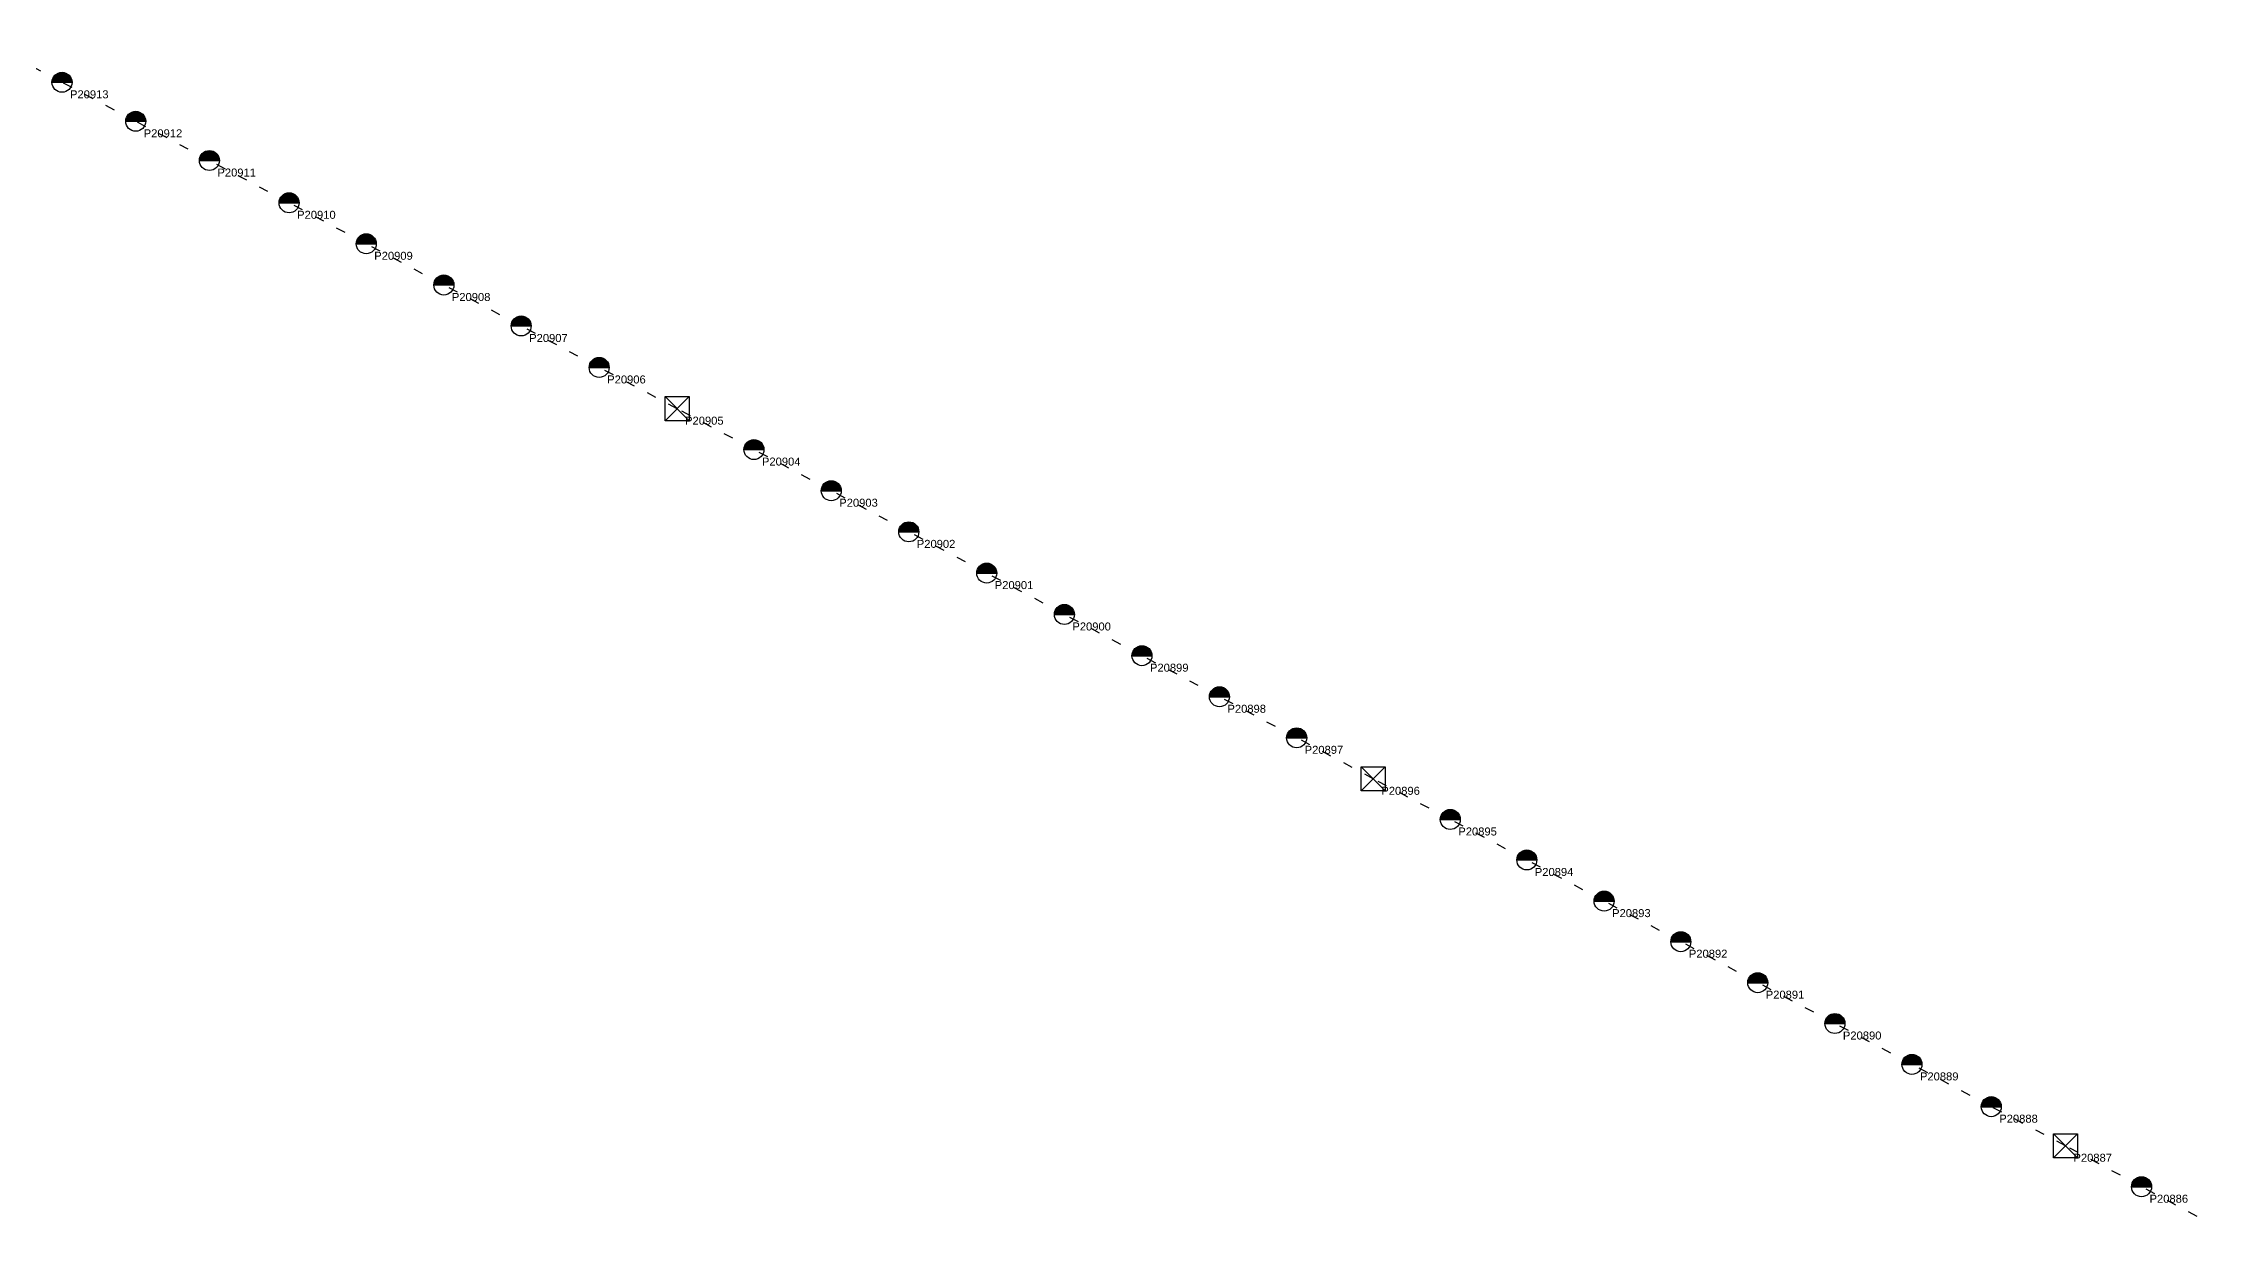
# Model space of a CAD drawing. Header units: metres. Extents: x 290871 to 312669, y 4834049 to 4844724.
# Drawn here: x 299100 to 301793, y 4837959 to 4839439 of the extents above; entities that cross this region are included whole.
import ezdxf
from ezdxf.enums import TextEntityAlignment as Align

# ---------------------------------------------------------------- set-up
doc = ezdxf.new("R2010")
doc.units = ezdxf.units.M
doc.header["$MEASUREMENT"] = 0
doc.linetypes.add('ACAD_ISO03W100', pattern=[30, 12, -18])
for name, color, linetype, lineweight in [('21_2', 200, 'ACAD_ISO03W100', 25), ('28_2', 7, 'Continuous', 25), ('28_3', 7, 'Continuous', 25), ('57_2', 7, 'Continuous', 30)]:
    doc.layers.add(name, color=color, linetype=linetype, lineweight=lineweight)
doc.styles.get("Standard").update_dxf_attribs({"font": 'arial.ttf', "height": 2})

# ---------------------------------------------------------------- blocks, each defined once
blk = doc.blocks.new('PYLON-MV-28_3')
at = {"layer": '28_3'}
blk.add_lwpolyline([(-1.5, 1.5), (1.5, 1.5), (1.5, -1.5), (-1.5, -1.5)], close=True, dxfattribs=at)
for points in [[(-1.5, 1.5), (1.5, -1.5)], [(-1.5, -1.5), (1.5, 1.5)]]:
    blk.add_lwpolyline(points, dxfattribs=at)
blk.add_attdef('FIELD_ID', (2.57, 0), '', height=2, dxfattribs=at)
blk = doc.blocks.new('PYLON-MV-28_2')
at = {"layer": '28_2'}
blk.add_hatch(color=256, dxfattribs=at).paths.add_polyline_path([(-1.25, 0), (1.25, 0, 1)])
blk.add_line((-1.25, 0), (1.25, 0), dxfattribs=at)
blk.add_circle((0, 0), 1.25, dxfattribs=at)
blk.add_attdef('FIELD_ID', (2.57, 0), '', height=2, dxfattribs=at)

msp = doc.modelspace()

# ---------------------------------------------------------------- linework, layer by layer
at = {"layer": '21_2'}
msp.add_lwpolyline([(301818.5, 4837959.2), (301722.7, 4838010.6), (301627.6, 4838061.8), (301534.9, 4838110.6), (301435.8, 4838163.4), (301339.5, 4838214.5), (301243.1, 4838265.5), (301147, 4838316.7), (301051.1, 4838367.4), (300954.5, 4838418.8), (300858.9, 4838469.4), (300762.7, 4838520.2), (300666.9, 4838571.4), (300570.4, 4838622.7), (300473.6, 4838674), (300376.6, 4838725.5), (300279.6, 4838777.2), (300182.2, 4838828.7), (300085.3, 4838880.1), (299988.7, 4838931.5), (299892.6, 4838982.6), (299795.3, 4839034.1), (299697.8, 4839085.9), (299601.2, 4839137.1), (299504.2, 4839188.6), (299407.8, 4839239.8), (299308.2, 4839292.6), (299216.1, 4839341.6), (299124, 4839390.3), (299031.5, 4839439.3)], dxfattribs=at)

# ---------------------------------------------------------------- block references
at = {"layer": '28_2', "xscale": 10, "yscale": 10}
for p in [(299124, 4839390.3), (299216.1, 4839341.6), (299308.2, 4839292.6), (299407.8, 4839239.8), (299504.2, 4839188.6), (299601.2, 4839137.1), (299697.8, 4839085.9), (299795.3, 4839034.1), (299988.7, 4838931.5), (300085.3, 4838880.1), (300182.2, 4838828.7), (300279.6, 4838777.2), (300376.6, 4838725.5), (300473.6, 4838674), (300570.4, 4838622.7), (300666.9, 4838571.4), (300858.9, 4838469.4), (300954.5, 4838418.8), (301051.1, 4838367.4), (301147, 4838316.7), (301243.1, 4838265.5), (301339.5, 4838214.5), (301435.8, 4838163.4), (301534.9, 4838110.6), (301722.7, 4838010.6)]:
    msp.add_blockref('PYLON-MV-28_2', p, dxfattribs=at)
at = {"layer": '28_3', "xscale": 10, "yscale": 10}
for p in [(299892.6, 4838982.6), (300762.7, 4838520.2), (301627.6, 4838061.8)]:
    msp.add_blockref('PYLON-MV-28_3', p, dxfattribs=at)

# ---------------------------------------------------------------- texts
at = {"layer": '57_2'}
for s, p in [('P20913', (299134, 4839380.3)), ('P20912', (299226.1, 4839331.6)), ('P20911', (299318.2, 4839282.6)), ('P20910', (299417.8, 4839229.8)), ('P20909', (299514.2, 4839178.6)), ('P20908', (299611.2, 4839127.1)), ('P20907', (299707.8, 4839075.9)), ('P20906', (299805.3, 4839024.1)), ('P20905', (299902.6, 4838972.6)), ('P20904', (299998.7, 4838921.5)), ('P20903', (300095.3, 4838870.1)), ('P20902', (300192.2, 4838818.7)), ('P20901', (300289.6, 4838767.2)), ('P20900', (300386.6, 4838715.5)), ('P20899', (300483.6, 4838664)), ('P20898', (300580.4, 4838612.7)), ('P20897', (300676.9, 4838561.4)), ('P20896', (300772.7, 4838510.2)), ('P20895', (300868.9, 4838459.4)), ('P20894', (300964.5, 4838408.8)), ('P20893', (301061.1, 4838357.4)), ('P20892', (301157, 4838306.7)), ('P20891', (301253.1, 4838255.5)), ('P20890', (301349.5, 4838204.5)), ('P20889', (301445.8, 4838153.4)), ('P20888', (301544.9, 4838100.6)), ('P20887', (301637.6, 4838051.8)), ('P20886', (301732.7, 4838000.6))]:
    msp.add_text(s, height=10, dxfattribs=at).set_placement(p, align=Align.TOP_LEFT)

doc.saveas('drawing.dxf')
